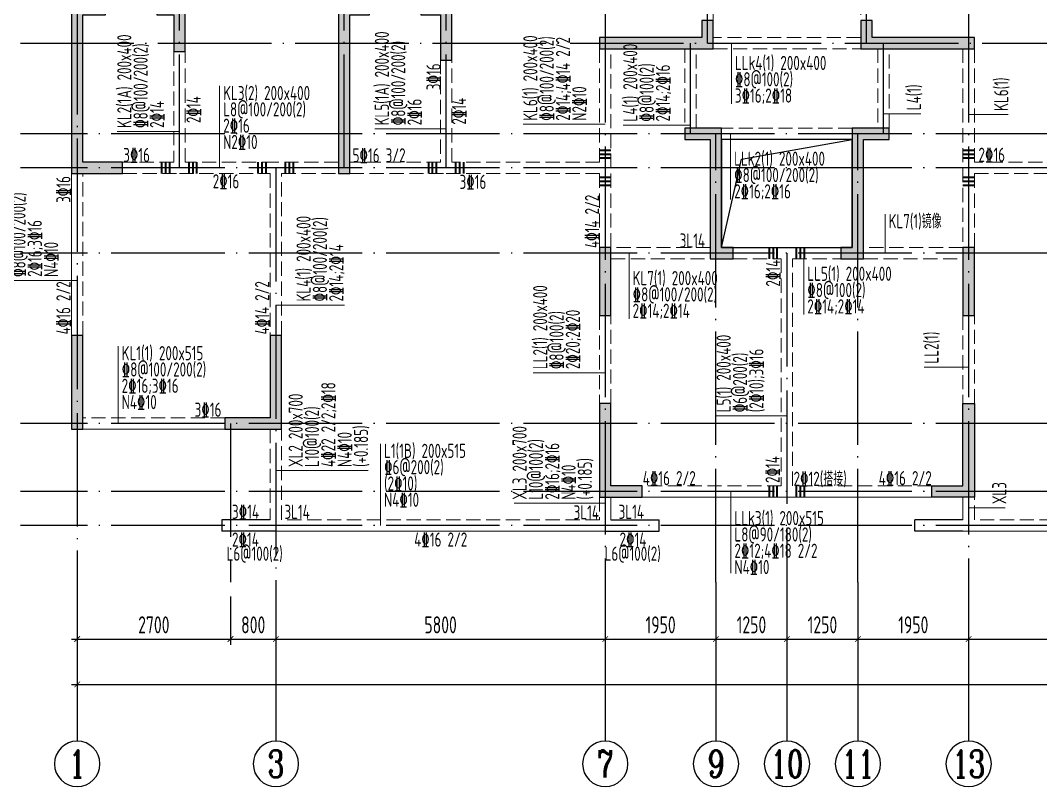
# Model space of a CAD drawing. Extents: x -461650 to 361314, y 245336 to 769729.
# Drawn here: x 103474 to 121440, y 632421 to 645921 of the extents above; entities that cross this region are included whole.
import ezdxf
from ezdxf.enums import TextEntityAlignment as Align

# ---------------------------------------------------------------- set-up
doc = ezdxf.new("R2010")
doc.units = 0
doc.header["$LTSCALE"] = 1000
doc.linetypes.add('DASH', pattern=[0.35, 0.25, -0.1])
doc.linetypes.add('DOTE', pattern=[2.4200000000000004, 2, -0.2, 0.02, -0.2])
doc.layers.get('0').update_dxf_attribs({"linetype": 'CONTINUOUS'})
doc.layers.get('DEFPOINTS').update_dxf_attribs({"linetype": 'CONTINUOUS'})
for name, color, linetype in [('A-AXIS', 1, 'CONTINUOUS'), ('A-DOTE', 10, 'DOTE'), ('AXIS_NUM', 7, 'CONTINUOUS'), ('BEAM_CON', 4, 'CONTINUOUS'), ('S-D洞口', 4, 'CONTINUOUS'), ('S-L主梁线', 4, 'DASH'), ('S-L梁编号', 6, 'CONTINUOUS'), ('S-L梁配筋', 7, 'CONTINUOUS'), ('S-Q墙填充', 252, 'CONTINUOUS'), ('S-Q墙实线', 6, 'CONTINUOUS'), ('S-Y一般标注', 3, 'CONTINUOUS')]:
    doc.layers.add(name, color=color, linetype=linetype)
doc.layers.add('梁附加箍筋', color=1, linetype='CONTINUOUS', lineweight=35)
doc.styles.add('TSSD_Axis', font='complex.shx', dxfattribs={"width": 0.7, "bigfont": 'hztxt.shx'})
doc.styles.add('TSSD_DIMENSION', font='Tssdeng.shx', dxfattribs={"width": 0.7, "bigfont": 'tssdchn.shx'})
doc.styles.add('TSSD_REIN', font='tssdeng.shx', dxfattribs={"width": 0.7, "height": 300, "bigfont": 'tssdchn.shx'})
doc.dimstyles.new('TSSD_100_100', dxfattribs={"dimtxt": 300, "dimasz": 100, "dimexe": 100, "dimexo": 250, "dimgap": 100, "dimtad": 1, "dimdec": 0, "dimzin": 0, "dimdsep": 46, "dimtxsty": 'TSSD_DIMENSION', "dimblk": 'ARCHTICK', "dimcen": 0, "dimdle": 100, "dimclrt": 7, "dimadec": 0, "dimazin": 0, "dimtfac": 1, "dimtdec": 0, "dimtix": 1, "dimtmove": 2, "dimatfit": 3, "dimldrblk": 'ARCHTICK', "dimfxl": 0, "dimtolj": 1, "dimtzin": 0, "dimarcsym": 0})

# ---------------------------------------------------------------- blocks, each defined once
blk = doc.blocks.new('ts_axno')
at = {"color": 0, "linetype": 'ByBlock', "lineweight": -2}
blk.add_circle((0, 0), 0.5, dxfattribs=at)
at = {"color": 0, "linetype": 'ByBlock', "lineweight": -2, "style": 'TSSD_Axis', "width": 0.7}
blk.add_attdef('A', text='', height=0.6, dxfattribs=at).set_placement((0, 0), align=Align.MIDDLE_CENTER)
blk = doc.blocks.new('_ArchTick')
at = {"color": 0, "linetype": 'ByBlock', "const_width": 0.15}
blk.add_lwpolyline([(-0.5, -0.5), (0.5, 0.5)], dxfattribs=at)
blk = doc.blocks.new('*D1660')
at = {"layer": 'DEFPOINTS', "color": 0}
for p in [(7300.000007828232, 3600.047255706624), (8100.000007828232, 3600.047255706624), (8100.000007828232, 2600.047255706624)]:
    blk.add_point(p, dxfattribs=at)
at = {"layer": 'S-Y一般标注', "color": 0, "lineweight": -2}
for p, q in [((7300.000007828232, 3350.047255706624), (7300.000007828232, 2500.047255706624)), ((8100.000007828232, 3350.047255706624), (8100.000007828232, 2500.047255706624)), ((7200.000007828232, 2600.047255706624), (8200.000007828232, 2600.047255706624))]:
    blk.add_line(p, q, dxfattribs=at)
at = {"layer": 'S-Y一般标注', "color": 0, "lineweight": -2, "xscale": 100, "yscale": 100, "zscale": 100, "rotation": 180}
blk.add_blockref('_ArchTick', (7300.000007828232, 2600.047255706624), dxfattribs=at)
at = {"layer": 'S-Y一般标注', "color": 0, "lineweight": -2, "xscale": 100, "yscale": 100, "zscale": 100}
blk.add_blockref('_ArchTick', (8100.000007828232, 2600.047255706624), dxfattribs=at)
at = {"layer": 'S-Y一般标注', "color": 7, "insert": (7700.000007828232, 2850.047255706624), "char_height": 300, "attachment_point": 5, "style": 'TSSD_DIMENSION'}
blk.add_mtext('\\A1;800', dxfattribs=at)
blk = doc.blocks.new('*D1661')
at = {"layer": 'DEFPOINTS', "color": 0}
for p in [(8100.000007828232, 3600.047255706624), (13900.00000730483, 3600.047255706624), (13900.00000730483, 2600.047255706624)]:
    blk.add_point(p, dxfattribs=at)
at = {"layer": 'S-Y一般标注', "color": 0, "lineweight": -2}
for p, q in [((8100.000007828232, 3350.047255706624), (8100.000007828232, 2500.047255706624)), ((13900.00000730483, 3350.047255706624), (13900.00000730483, 2500.047255706624)), ((8000.000007828232, 2600.047255706624), (14000.00000730483, 2600.047255706624))]:
    blk.add_line(p, q, dxfattribs=at)
at = {"layer": 'S-Y一般标注', "color": 0, "lineweight": -2, "xscale": 100, "yscale": 100, "zscale": 100, "rotation": 180}
blk.add_blockref('_ArchTick', (8100.000007828232, 2600.047255706624), dxfattribs=at)
at = {"layer": 'S-Y一般标注', "color": 0, "lineweight": -2, "xscale": 100, "yscale": 100, "zscale": 100}
blk.add_blockref('_ArchTick', (13900.00000730483, 2600.047255706624), dxfattribs=at)
at = {"layer": 'S-Y一般标注', "color": 7, "insert": (11000.00000756653, 2850.047255706624), "char_height": 300, "attachment_point": 5, "style": 'TSSD_DIMENSION'}
blk.add_mtext('\\A1;5800', dxfattribs=at)
blk = doc.blocks.new('*D1662')
at = {"layer": 'DEFPOINTS', "color": 0}
for p in [(18350.00000321825, 3600.023631853284), (20300.00000831822, 3600.023631853284), (20300.00000831822, 2600.023631853284)]:
    blk.add_point(p, dxfattribs=at)
at = {"layer": 'S-Y一般标注', "color": 0, "lineweight": -2}
for p, q in [((18350.00000321825, 3350.023631853284), (18350.00000321825, 2500.023631853284)), ((20300.00000831822, 3350.023631853284), (20300.00000831822, 2500.023631853284)), ((18250.00000321825, 2600.023631853284), (20400.00000831822, 2600.023631853284))]:
    blk.add_line(p, q, dxfattribs=at)
at = {"layer": 'S-Y一般标注', "color": 0, "lineweight": -2, "xscale": 100, "yscale": 100, "zscale": 100, "rotation": 180}
blk.add_blockref('_ArchTick', (18350.00000321825, 2600.023631853284), dxfattribs=at)
at = {"layer": 'S-Y一般标注', "color": 0, "lineweight": -2, "xscale": 100, "yscale": 100, "zscale": 100}
blk.add_blockref('_ArchTick', (20300.00000831822, 2600.023631853284), dxfattribs=at)
at = {"layer": 'S-Y一般标注', "color": 7, "insert": (19325.00000576823, 2850.023631853284), "char_height": 300, "attachment_point": 5, "style": 'TSSD_DIMENSION'}
blk.add_mtext('\\A1;1950', dxfattribs=at)
blk = doc.blocks.new('*D1663')
at = {"layer": 'DEFPOINTS', "color": 0}
for p in [(20300.00000831811, 3600.023631853284), (26100.00001717388, 3600.023631853284), (26100.00001717388, 2600.023631853284)]:
    blk.add_point(p, dxfattribs=at)
at = {"layer": 'S-Y一般标注', "color": 0, "lineweight": -2}
for p, q in [((20300.00000831811, 3350.023631853284), (20300.00000831811, 2500.023631853284)), ((26100.00001717388, 3350.023631853284), (26100.00001717388, 2500.023631853284)), ((20200.00000831811, 2600.023631853284), (26200.00001717388, 2600.023631853284))]:
    blk.add_line(p, q, dxfattribs=at)
at = {"layer": 'S-Y一般标注', "color": 0, "lineweight": -2, "xscale": 100, "yscale": 100, "zscale": 100, "rotation": 180}
blk.add_blockref('_ArchTick', (20300.00000831811, 2600.023631853284), dxfattribs=at)
at = {"layer": 'S-Y一般标注', "color": 0, "lineweight": -2, "xscale": 100, "yscale": 100, "zscale": 100}
blk.add_blockref('_ArchTick', (26100.00001717388, 2600.023631853284), dxfattribs=at)
at = {"layer": 'S-Y一般标注', "color": 7, "insert": (23200.00001274599, 2850.023631853284), "char_height": 300, "attachment_point": 5, "style": 'TSSD_DIMENSION'}
blk.add_mtext('\\A1;5800', dxfattribs=at)
blk = doc.blocks.new('*D1672')
at = {"layer": 'DEFPOINTS', "color": 0}
for p in [(4600.000008000119, 3600.047255706624), (54600.00000724586, 3600.047255706624), (54600.00000724586, 1800.047255706624)]:
    blk.add_point(p, dxfattribs=at)
at = {"layer": 'S-Y一般标注', "color": 0, "lineweight": -2}
for p, q in [((4600.000008000119, 3350.047255706624), (4600.000008000119, 1700.047255706624)), ((54600.00000724586, 3350.047255706624), (54600.00000724586, 1700.047255706624)), ((4500.000008000119, 1800.047255706624), (54700.00000724586, 1800.047255706624))]:
    blk.add_line(p, q, dxfattribs=at)
at = {"layer": 'S-Y一般标注', "color": 0, "lineweight": -2, "xscale": 100, "yscale": 100, "zscale": 100, "rotation": 180}
blk.add_blockref('_ArchTick', (4600.000008000119, 1800.047255706624), dxfattribs=at)
at = {"layer": 'S-Y一般标注', "color": 0, "lineweight": -2, "xscale": 100, "yscale": 100, "zscale": 100}
blk.add_blockref('_ArchTick', (54600.00000724586, 1800.047255706624), dxfattribs=at)
at = {"layer": 'S-Y一般标注', "color": 7, "insert": (29600.00000762299, 2050.047255706624), "char_height": 300, "attachment_point": 5, "style": 'TSSD_DIMENSION'}
blk.add_mtext('\\A1;50000', dxfattribs=at)
blk = doc.blocks.new('*D1673')
at = {"layer": 'DEFPOINTS', "color": 0}
for p in [(15850.00001240512, 3600.023631853284), (17100.00001477753, 3600.023631853284), (17100.00001477753, 2600.023631853284)]:
    blk.add_point(p, dxfattribs=at)
at = {"layer": 'S-Y一般标注', "color": 0, "lineweight": -2}
for p, q in [((15850.00001240512, 3350.023631853284), (15850.00001240512, 2500.023631853284)), ((17100.00001477753, 3350.023631853284), (17100.00001477753, 2500.023631853284)), ((15750.00001240512, 2600.023631853284), (17200.00001477753, 2600.023631853284))]:
    blk.add_line(p, q, dxfattribs=at)
at = {"layer": 'S-Y一般标注', "color": 0, "lineweight": -2, "xscale": 100, "yscale": 100, "zscale": 100, "rotation": 180}
blk.add_blockref('_ArchTick', (15850.00001240512, 2600.023631853284), dxfattribs=at)
at = {"layer": 'S-Y一般标注', "color": 0, "lineweight": -2, "xscale": 100, "yscale": 100, "zscale": 100}
blk.add_blockref('_ArchTick', (17100.00001477753, 2600.023631853284), dxfattribs=at)
at = {"layer": 'S-Y一般标注', "color": 7, "insert": (16475.00001359133, 2850.023631853284), "char_height": 300, "attachment_point": 5, "style": 'TSSD_DIMENSION'}
blk.add_mtext('\\A1;1250', dxfattribs=at)
blk = doc.blocks.new('*D1674')
at = {"layer": 'DEFPOINTS', "color": 0}
for p in [(4600.000008000119, 3600.047255706624), (7300.000007828232, 3600.047255706624), (7300.000007828232, 2600.047255706624)]:
    blk.add_point(p, dxfattribs=at)
at = {"layer": 'S-Y一般标注', "color": 0, "lineweight": -2}
for p, q in [((4600.000008000119, 3350.047255706624), (4600.000008000119, 2500.047255706624)), ((7300.000007828232, 3350.047255706624), (7300.000007828232, 2500.047255706624)), ((4500.000008000119, 2600.047255706624), (7400.000007828232, 2600.047255706624))]:
    blk.add_line(p, q, dxfattribs=at)
at = {"layer": 'S-Y一般标注', "color": 0, "lineweight": -2, "xscale": 100, "yscale": 100, "zscale": 100, "rotation": 180}
blk.add_blockref('_ArchTick', (4600.000008000119, 2600.047255706624), dxfattribs=at)
at = {"layer": 'S-Y一般标注', "color": 0, "lineweight": -2, "xscale": 100, "yscale": 100, "zscale": 100}
blk.add_blockref('_ArchTick', (7300.000007828232, 2600.047255706624), dxfattribs=at)
at = {"layer": 'S-Y一般标注', "color": 7, "insert": (5950.000007914176, 2850.047255706624), "char_height": 300, "attachment_point": 5, "style": 'TSSD_DIMENSION'}
blk.add_mtext('\\A1;2700', dxfattribs=at)
blk = doc.blocks.new('*D1693')
at = {"layer": 'DEFPOINTS', "color": 0}
for p in [(13900.00000730489, 3600.023631853284), (15850.00001240512, 3600.023631853284), (15850.00001240512, 2600.023631853284)]:
    blk.add_point(p, dxfattribs=at)
at = {"layer": 'S-Y一般标注', "color": 0, "lineweight": -2}
for p, q in [((13900.00000730489, 3350.023631853284), (13900.00000730489, 2500.023631853284)), ((15850.00001240512, 3350.023631853284), (15850.00001240512, 2500.023631853284)), ((13800.00000730489, 2600.023631853284), (15950.00001240512, 2600.023631853284))]:
    blk.add_line(p, q, dxfattribs=at)
at = {"layer": 'S-Y一般标注', "color": 0, "lineweight": -2, "xscale": 100, "yscale": 100, "zscale": 100, "rotation": 180}
blk.add_blockref('_ArchTick', (13900.00000730489, 2600.023631853284), dxfattribs=at)
at = {"layer": 'S-Y一般标注', "color": 0, "lineweight": -2, "xscale": 100, "yscale": 100, "zscale": 100}
blk.add_blockref('_ArchTick', (15850.00001240512, 2600.023631853284), dxfattribs=at)
at = {"layer": 'S-Y一般标注', "color": 7, "insert": (14875.000009855, 2850.023631853284), "char_height": 300, "attachment_point": 5, "style": 'TSSD_DIMENSION'}
blk.add_mtext('\\A1;1950', dxfattribs=at)
blk = doc.blocks.new('*D1694')
at = {"layer": 'DEFPOINTS', "color": 0}
for p in [(17100.00001477753, 3600.023631853284), (18350.00000321825, 3600.023631853284), (18350.00000321825, 2600.023631853284)]:
    blk.add_point(p, dxfattribs=at)
at = {"layer": 'S-Y一般标注', "color": 0, "lineweight": -2}
for p, q in [((17100.00001477753, 3350.023631853284), (17100.00001477753, 2500.023631853284)), ((18350.00000321825, 3350.023631853284), (18350.00000321825, 2500.023631853284)), ((17000.00001477753, 2600.023631853284), (18450.00000321825, 2600.023631853284))]:
    blk.add_line(p, q, dxfattribs=at)
at = {"layer": 'S-Y一般标注', "color": 0, "lineweight": -2, "xscale": 100, "yscale": 100, "zscale": 100, "rotation": 180}
blk.add_blockref('_ArchTick', (17100.00001477753, 2600.023631853284), dxfattribs=at)
at = {"layer": 'S-Y一般标注', "color": 0, "lineweight": -2, "xscale": 100, "yscale": 100, "zscale": 100}
blk.add_blockref('_ArchTick', (18350.00000321825, 2600.023631853284), dxfattribs=at)
at = {"layer": 'S-Y一般标注', "color": 7, "insert": (17725.00000899789, 2850.023631853284), "char_height": 300, "attachment_point": 5, "style": 'TSSD_DIMENSION'}
blk.add_mtext('\\A1;1250', dxfattribs=at)
blk = doc.blocks.new('20210807.15313138')
at = {"layer": 'S-Q墙填充'}
h = blk.add_hatch(color=252, dxfattribs=at)
h.dxf.hatch_style = 1
h.paths.add_polyline_path([(61115.64062360502, 65939.54308469963), (61515.63957048234, 65939.54308469963), (61515.63957048234, 66139.54308469963), (60915.64062360502, 66139.54308469963), (60915.64062360502, 63139.54490469102), (61815.64450972274, 63139.54490469102), (61815.64450972274, 63339.54490469102), (61115.64062360502, 63339.54490469102)])
h = blk.add_hatch(color=252, dxfattribs=at)
h.dxf.hatch_style = 1
h.paths.add_polyline_path([(62415.73744993864, 65939.54247548486), (62715.65224506988, 65939.54293236337), (62715.65224506988, 65289.56790912614), (62915.65224506988, 65289.56790912614), (62915.65224506988, 66139.54323703589), (62415.73714526641, 66139.54247548463)])
h = blk.add_hatch(color=252, dxfattribs=at)
h.dxf.hatch_style = 1
h.paths.add_polyline_path([(65815.65213342456, 65939.54308469963), (66165.65213282502, 65939.54308469963), (66165.65213282502, 66139.54308469963), (65615.65213342456, 66139.54308469963), (65615.65213342456, 63139.54490469102), (65815.65213342456, 63139.54490469102)])
h = blk.add_hatch(color=252, dxfattribs=at)
h.dxf.hatch_style = 1
h.paths.add_polyline_path([(67615.6518829882, 66139.54309161569), (67065.73282889157, 66139.54309274987), (67065.73282847911, 65939.5430929561), (67415.6518829882, 65939.54309223444), (67415.6518829882, 65139.54309192506), (67615.6518829882, 65139.54309192506)])
h = blk.add_hatch(color=252, dxfattribs=at)
h.dxf.hatch_style = 1
h.paths.add_polyline_path([(72215.6401614738, 65339.81283329075), (72215.6401614738, 65839.81283329075), (72015.6401614738, 65839.81283329075), (72015.6401614738, 65539.81283329075), (71815.5751470635, 65539.81283329075), (70215.6431701828, 65539.81283329075), (70215.6431701828, 65339.81283329075), (71815.5751470635, 65339.81283329075)])
h = blk.add_hatch(color=252, dxfattribs=at)
h.dxf.hatch_style = 1
h.paths.add_polyline_path([(75015.64304186593, 65539.81283329075), (75015.64304186593, 65839.81283329075), (74815.64304186593, 65839.81283329075), (74815.64304186593, 65339.81283329075), (75215.51727552185, 65339.81283329075), (76815.63994748812, 65339.81283329075), (76815.63994748812, 65539.81283329075), (75215.51727552185, 65539.81283329075)])
h = blk.add_hatch(color=252, dxfattribs=at)
h.dxf.hatch_style = 1
h.paths.add_polyline_path([(72365.6416016701, 63939.54301609352), (71715.5751470635, 63939.54301609352), (71715.5751470635, 63739.54301609352), (72165.6416016701, 63739.54301609352), (72165.6416016701, 63239.54490469102), (72165.6416016701, 61639.54309907157), (72565.6416016701, 61639.54309907157), (72565.6416016701, 61839.54309907157), (72365.6416016701, 61839.54309907157), (72365.6416016701, 63239.54490469102)])
h = blk.add_hatch(color=252, dxfattribs=at)
h.dxf.hatch_style = 1
h.paths.add_polyline_path([(74865.64160166963, 61639.54309907157), (74865.64160166963, 63239.54490469102), (74865.64160166963, 63739.54301609352), (75315.51727552185, 63739.54301609352), (75315.51727552185, 63939.54301609352), (74665.64160166963, 63939.54301609352), (74665.64160166963, 63239.54490469102), (74665.64160166963, 61839.54309907157), (74465.64160166963, 61839.54309907157), (74465.64160166963, 61639.54309907157)])
h = blk.add_hatch(color=252, dxfattribs=at)
h.dxf.hatch_style = 1
h.paths.add_polyline_path([(70415.65280410487, 60639.54309907157), (70415.65280410487, 61839.54309907157), (70215.65280410487, 61839.54309907157), (70215.65280410487, 60639.54309907157)])
h = blk.add_hatch(color=252, dxfattribs=at)
h.dxf.hatch_style = 1
h.paths.add_polyline_path([(76815.63039880645, 60639.54309907157), (76815.63039880645, 61839.54309907157), (76615.63039880645, 61839.54309907157), (76615.63039880645, 60639.54309907157)])
h = blk.add_hatch(color=252, dxfattribs=at)
h.dxf.hatch_style = 1
h.paths.add_polyline_path([(61115.65264086801, 58639.5430777217), (61115.65264086801, 60289.54302019018), (60915.65264086801, 60289.54302019018), (60915.65264086801, 58639.5430777217)])
h = blk.add_hatch(color=252, dxfattribs=at)
h.dxf.hatch_style = 1
h.paths.add_polyline_path([(64615.65264037022, 60289.54302019018), (64415.65264037022, 60289.54302019018), (64415.65264037022, 58839.54307816006), (63715.64062451522, 58839.54308429736), (63615.6537602547, 58839.5430777217), (63615.65377428455, 58639.5430777217), (63715.64062276177, 58639.54308517408), (64615.65264037022, 58639.54307728334)])
h = blk.add_hatch(color=252, dxfattribs=at)
h.dxf.hatch_style = 1
h.paths.add_polyline_path([(70215.65357483321, 57439.53563193619), (70965.64160114274, 57439.53563193619), (70965.64160114274, 57639.53563193619), (70415.65357483321, 57639.53563193619), (70415.65357483321, 59089.53557440542), (70215.65357483321, 59089.53557440542)])
h = blk.add_hatch(color=252, dxfattribs=at)
h.dxf.hatch_style = 1
h.paths.add_polyline_path([(76815.60602115505, 57439.53563193613), (76065.61799484552, 57439.53563193613), (76065.61799484552, 57639.53563193613), (76615.60602115505, 57639.53563193613), (76615.60602115505, 58739.5430777217), (76615.60602115505, 59089.53557440542), (76815.60602115505, 59089.53557440542), (76815.60602115505, 58739.5430777217)])
at = {"layer": 'BEAM_CON'}
for p, q in [((63565.64189709249, 57039.54301726448), (63565.64189709249, 56839.70720865179)), ((64415.65370581936, 57039.54301726448), (63565.64189709249, 57039.54301726448)), ((70415.65373558503, 57039.54301726446), (71265.6241676535, 57039.54301726446)), ((71265.6241676007, 56839.70720865179), (71265.6241033518, 57039.54301726446)), ((76615.63007249842, 57039.54301726446), (75765.62481053575, 57039.54301726446)), ((75765.62481058855, 56839.70720865179), (75765.62487483745, 57039.54301726446)), ((64515.64189709249, 56839.54301726448), (63565.64189709249, 56839.54301726448)), ((70315.66337330673, 56839.54301726446), (71265.6241676535, 56839.54301726446)), ((76615.62940368861, 56839.54276535872), (75765.62481053575, 56839.54301726446))]:
    blk.add_line(p, q, dxfattribs=at)
at = {"layer": 'S-D洞口', "color": 5}
blk.add_lwpolyline([(72365.6416016701, 61839.54309907157), (74665.64160166963, 61839.54309907157), (74665.64160166963, 63739.54301609352), (72365.6416016701, 63739.54301609352), (72365.6416016701, 61839.54309907157), (72712.46699020077, 63392.71762756284), (74665.64160166963, 63739.54301609352)], dxfattribs=at)
at = {"layer": 'S-L主梁线', "linetype": 'DASH', "lineweight": 18}
for p, q in [((72215.6401614738, 65839.81273942345), (72215.64160695151, 66539.54282196108)), ((74815.64185556772, 66539.54301835565), (74815.64304186581, 65839.81283329075)), ((74815.64304186593, 65539.81283329075), (72215.6401614738, 65539.81283329075)), ((62715.65224506988, 65289.56794633562), (62715.65369325617, 63339.54490469102)), ((62915.65369325623, 63339.54490469102), (62915.65224506994, 65289.56790912614)), ((70215.6431701828, 65339.81283329075), (70215.65234540423, 63339.54490469102)), ((70415.65280410383, 63239.54536339061), (70415.64317018495, 65339.81283329075)), ((71715.5751470635, 65339.81283329075), (71715.5751470635, 63939.54301609352)), ((71915.5751470635, 63939.54301609352), (71915.5751470635, 65339.81283329075)), ((72215.6401614738, 65339.81283329075), (74815.64304186593, 65339.81283329075)), ((75115.51727552185, 65339.81283329075), (75115.51727552185, 63939.54301609352)), ((75315.51727552185, 63939.54301609352), (75315.51727552185, 65339.81283329075)), ((76615.63994748602, 65339.81283329075), (76615.6303988075, 63239.54535933209)), ((76815.63085344856, 63339.54490469102), (76815.63994748812, 65339.81283329075)), ((67415.6518829882, 65139.54309192506), (67415.6518829882, 63339.54490469102)), ((67615.6518829882, 63339.54490469102), (67615.6518829882, 65139.54309192506)), ((74665.64160166963, 63939.54301609352), (72365.6416016701, 63939.54301609352)), ((62715.65369325617, 63339.54490469102), (61815.64450972274, 63339.54490469102)), ((64515.65251328985, 63339.54490469102), (62915.65369325623, 63339.54490469102)), ((65615.65213342456, 63339.54490469102), (64515.65251328985, 63339.54490469102)), ((67415.6518829882, 63339.54490469102), (65815.65213342456, 63339.54490469102)), ((70215.65234540423, 63339.54490469102), (67615.6518829882, 63339.54490469102)), ((79415.64059584614, 63339.54490469102), (76815.63085344856, 63339.54490469102)), ((61115.65264086801, 60289.54324294909), (61115.64106868955, 63139.54490469102)), ((61815.64450972274, 63139.54490469102), (62815.65376752129, 63139.54490469102)), ((62815.65376752129, 63139.54490469102), (64415.65251759769, 63139.54490469102)), ((64415.65251759769, 63139.54490469102), (64415.65264037016, 60289.54427078375)), ((64615.65251759769, 63139.54490469102), (65615.65213342456, 63139.54490469102)), ((64615.65264037022, 60289.54357045933), (64615.65251759769, 63139.54490469102)), ((65815.65213342456, 63139.54490469102), (67515.6518829882, 63139.54490469102)), ((67515.6518829882, 63139.54490469102), (70215.65280410487, 63139.54490469102)), ((70215.65280410487, 63139.54490469102), (70215.65280410487, 61839.54309907157)), ((70415.65280410487, 61839.54309907157), (70415.65280410487, 63239.54490469102)), ((76615.63039880645, 63239.54490469102), (76615.63039880645, 61839.54309907157)), ((76815.63039880645, 63139.54490469102), (79515.64059584614, 63139.54490469102)), ((76815.63039880645, 61839.54309907157), (76815.63039880645, 63139.54490469102)), ((72165.6416016701, 61839.54309907157), (70415.65280410487, 61839.54309907157)), ((76615.63039880645, 61839.54309907157), (74865.64160166963, 61839.54309907157)), ((70415.65280410487, 61639.54309907157), (72165.6416016701, 61639.54309907157)), ((72565.6416016701, 61639.54309907157), (73415.653763901, 61639.54309907157)), ((73415.653763901, 61639.54309907157), (73415.653763901, 57639.53564199063)), ((73615.653763901, 57639.53564199063), (73615.653763901, 61639.54309907157)), ((73615.653763901, 61639.54309907157), (74465.64160166963, 61639.54309907157)), ((74865.64160166963, 61639.54309907157), (76615.63039880645, 61639.54309907157)), ((70215.65280410487, 60639.54310579636), (70215.65357483321, 59089.53557440542)), ((70415.65357483315, 59089.53576965709), (70415.65280410487, 60639.54309907157)), ((76615.63039880645, 60639.54316114614), (76615.62962410142, 59089.53570219633)), ((76815.62962410136, 59089.53551635946), (76815.63039880645, 60639.54309907157)), ((63615.65379219208, 58839.5430777217), (61115.65264086801, 58839.5430777217)), ((64415.65270304368, 58639.54307903678), (64415.65370581936, 57039.54301726448)), ((64615.65370571651, 57039.70720865179), (64615.65270304374, 58639.54307728334)), ((73415.653763901, 57639.53564199063), (70965.64160114274, 57639.53563147914)), ((76065.61799484552, 57639.53563170761), (73615.653763901, 57639.53564199063)), ((70215.65360698404, 57439.53563193613), (70215.65373553228, 57039.70720865179)), ((76815.62946671605, 57039.70720865179), (76815.62959261352, 57439.53563193613)), ((70215.65373553228, 57039.70720865179), (64615.65370571651, 57039.70720865179)), ((82415.62949719481, 57039.70720865179), (76815.62946671605, 57039.70720865179))]:
    blk.add_line(p, q, dxfattribs=at)
at = {"layer": 'S-L主梁线', "linetype": 'ByBlock', "lineweight": 18}
for p, q in [((72365.6416016701, 63739.54301609352), (74665.64160166963, 63739.54301609352)), ((60915.64106868758, 63139.54490469102), (60915.65264086702, 60289.54302019018)), ((73515.653763901, 61839.54309907157), (72565.6416016701, 61839.54309907157)), ((74465.64160166963, 61839.54309907157), (73515.653763901, 61839.54309907157)), ((61115.65264086801, 58639.5430777217), (63615.6537623092, 58639.5430777217)), ((70415.65373558503, 57039.54301726446), (70415.65360698404, 57439.53563193613)), ((70965.64160114274, 57439.53563193619), (73515.65376435805, 57439.53564290467)), ((73515.65376344402, 57439.53564290467), (76065.61799484552, 57439.53563216465)), ((76615.62959261352, 57439.53563193613), (76615.62940374037, 57039.54301726446)), ((64415.65383106342, 56839.70720865179), (70415.65379983393, 56839.70720865179)), ((76615.62940374037, 56839.70720865179), (82615.62937184787, 56839.70720865179))]:
    blk.add_line(p, q, dxfattribs=at)
at = {"layer": 'S-Q墙实线'}
for points in [[(61115.64062360502, 65939.54308469963), (61515.63957048234, 65939.54308469963), (61515.63957048234, 66139.54308469963), (60915.64062360502, 66139.54308469963), (60915.64062360502, 63139.54490469102), (61815.64450972274, 63139.54490469102), (61815.64450972274, 63339.54490469102), (61115.64062360502, 63339.54490469102)], [(62415.73744993864, 65939.54247548486), (62715.65224506988, 65939.54293236337), (62715.65224506988, 65289.56790912614), (62915.65224506988, 65289.56790912614), (62915.65224506988, 66139.54323703589), (62415.73714526641, 66139.54247548463)], [(65815.65213342456, 65939.54308469963), (66165.65213282502, 65939.54308469963), (66165.65213282502, 66139.54308469963), (65615.65213342456, 66139.54308469963), (65615.65213342456, 63139.54490469102), (65815.65213342456, 63139.54490469102)], [(67615.6518829882, 66139.54309161569), (67065.73282889157, 66139.54309274987), (67065.73282847911, 65939.5430929561), (67415.6518829882, 65939.54309223444), (67415.6518829882, 65139.54309192506), (67615.6518829882, 65139.54309192506)], [(72215.6401614738, 65339.81283329075), (72215.6401614738, 65839.81283329075), (72015.6401614738, 65839.81283329075), (72015.6401614738, 65539.81283329075), (71815.5751470635, 65539.81283329075), (70215.6431701828, 65539.81283329075), (70215.6431701828, 65339.81283329075), (71815.5751470635, 65339.81283329075)], [(75015.64304186593, 65539.81283329075), (75015.64304186593, 65839.81283329075), (74815.64304186593, 65839.81283329075), (74815.64304186593, 65339.81283329075), (75215.51727552185, 65339.81283329075), (76815.63994748812, 65339.81283329075), (76815.63994748812, 65539.81283329075), (75215.51727552185, 65539.81283329075)], [(72365.6416016701, 63939.54301609352), (71715.5751470635, 63939.54301609352), (71715.5751470635, 63739.54301609352), (72165.6416016701, 63739.54301609352), (72165.6416016701, 63239.54490469102), (72165.6416016701, 61639.54309907157), (72565.6416016701, 61639.54309907157), (72565.6416016701, 61839.54309907157), (72365.6416016701, 61839.54309907157), (72365.6416016701, 63239.54490469102)], [(74865.64160166963, 61639.54309907157), (74865.64160166963, 63239.54490469102), (74865.64160166963, 63739.54301609352), (75315.51727552185, 63739.54301609352), (75315.51727552185, 63939.54301609352), (74665.64160166963, 63939.54301609352), (74665.64160166963, 63239.54490469102), (74665.64160166963, 61839.54309907157), (74465.64160166963, 61839.54309907157), (74465.64160166963, 61639.54309907157)], [(70415.65280410487, 60639.54309907157), (70415.65280410487, 61839.54309907157), (70215.65280410487, 61839.54309907157), (70215.65280410487, 60639.54309907157)], [(76815.63039880645, 60639.54309907157), (76815.63039880645, 61839.54309907157), (76615.63039880645, 61839.54309907157), (76615.63039880645, 60639.54309907157)], [(61115.65264086801, 58639.5430777217), (61115.65264086801, 60289.54302019018), (60915.65264086801, 60289.54302019018), (60915.65264086801, 58639.5430777217)], [(70215.65357483321, 57439.53563193619), (70965.64160114274, 57439.53563193619), (70965.64160114274, 57639.53563193619), (70415.65357483321, 57639.53563193619), (70415.65357483321, 59089.53557440542), (70215.65357483321, 59089.53557440542)], [(76815.60602115505, 57439.53563193613), (76065.61799484552, 57439.53563193613), (76065.61799484552, 57639.53563193613), (76615.60602115505, 57639.53563193613), (76615.60602115505, 58739.5430777217), (76615.60602115505, 59089.53557440542), (76815.60602115505, 59089.53557440542), (76815.60602115505, 58739.5430777217)]]:
    blk.add_lwpolyline(points, close=True, dxfattribs=at)
blk.add_lwpolyline([(63715.64061662354, 58839.54308473572), (63615.6537602547, 58839.5430777217), (63615.65377428455, 58639.5430777217), (63715.64062276177, 58639.54308517408), (64615.65264037022, 58639.54307728334), (64615.65264037022, 60289.54302019018), (64415.65264037022, 60289.54302019018), (64415.65264037022, 58839.54307816006), (63715.64062451522, 58839.54308429736)], dxfattribs=at)
blk = doc.blocks.new('20210726.16350016')
at = {"layer": 'A-AXIS'}
for p, q in [((4600.000008000119, 3600.047255706624), (4600.000008000119, 800.0472557066241)), ((8100.000007828232, 3600.047255706624), (8100.000007828232, 800.0472557066241)), ((13900.00000730489, 3600.023631853284), (13900.00000730489, 800.0236318532843)), ((15850.00001240512, 3600.000008050415), (15850.00001240512, 800.0000080504146)), ((17100.00001528487, 3600.000008000003), (17100.00001528487, 800.0000080000027)), ((18350.00000321825, 3600.023631853284), (18350.00000321825, 800.0236318532843)), ((20300.00000831811, 3600.023631853284), (20300.00000831811, 800.0236318532843))]:
    blk.add_line(p, q, dxfattribs=at)
at = {"layer": 'A-DOTE'}
for p, q in [((4600.000008000003, 21100.04725452978), (4600.000008000119, 3600.047255706624)), ((6400.000007115304, 10900.04724730598), (6400.000007115363, 21100.04725452978)), ((9300.000007224735, 10900.04725549766), (9300.000007224677, 21100.04725452978)), ((11100.00000731519, 10900.04725549766), (11100.00000784837, 21100.04725452978)), ((15700.00000734301, 13100.31751472806), (15700.0000073429, 21100.04725452978)), ((18500.00000827992, 13100.31751472806), (18500.00000827998, 21100.04725452978)), ((13900.21691773832, 13700.04725528695), (13900.00000781217, 3600.047255706566)), ((20299.78309788462, 13700.04725528695), (20300.00000781077, 3600.047255706566)), ((3600.000008000061, 13100.31752494338), (55600.00000724575, 13100.31748104317)), ((15399.99926464143, 11500.04725454794), (15399.99926437694, 13100.04725454887)), ((18800.00076973974, 11500.04725454794), (18800.00077000423, 13100.04725454887)), ((55600.00000724575, 11500.04725454783), (3600.000008000061, 11500.04725454806)), ((15850.00001240512, 3600.023631853284), (15850.00001272373, 11500.04725452978)), ((18350.00000321825, 3600.023631853284), (18350.00000289921, 11500.04725452978)), ((55600.00000724575, 10900.04725549754), (3600.000008000061, 10900.04725549766)), ((8100.000007828232, 10900.04724739329), (8100.000007828232, 3600.047255706624)), ((55600.00000724575, 9400.04725379066), (3600.000008000061, 9400.047254788922)), ((17100.00001477753, 9400.047254529782), (17100.00001477747, 3600.047255706566)), ((55600.00000724575, 6400.047247147886), (3600.000008000119, 6400.047247147886)), ((7300.000007828232, 6400.047247148002), (7300.000007828232, 3600.047255706624)), ((55600.00000724569, 5200.047255706508), (3600.000008000119, 5200.047255706508)), ((55600.00000724569, 4600.047255706508), (3600.000008000119, 4600.047255706624))]:
    blk.add_line(p, q, dxfattribs=at)
at = {"layer": 'A-AXIS'}
ref = blk.add_blockref('ts_axno', (4600.000008000119, 400.0472557066241), dxfattribs=dict(at, xscale=-800, yscale=800, zscale=800, rotation=180))
ref.add_attrib('1', '1', dxfattribs={"layer": 'AXIS_NUM', "height": 480, "style": 'TSSD_Axis', "width": 0.7}).set_placement((4600.000008000119, 400.0472557066241), align=Align.MIDDLE_CENTER)
ref = blk.add_blockref('ts_axno', (8100.000007828232, 400.0472557066241), dxfattribs=dict(at, xscale=-800, yscale=800, zscale=800, rotation=180))
ref.add_attrib('2', '3', dxfattribs={"layer": 'AXIS_NUM', "height": 480, "style": 'TSSD_Axis', "width": 0.7}).set_placement((8100.000007828232, 400.0472557066241), align=Align.MIDDLE_CENTER)
ref = blk.add_blockref('ts_axno', (13900.00000730489, 400.0236318532843), dxfattribs=dict(at, xscale=-800, yscale=800, zscale=800, rotation=180))
ref.add_attrib('5', '7', dxfattribs={"layer": 'AXIS_NUM', "height": 480, "style": 'TSSD_Axis', "width": 0.7}).set_placement((13900.00000730489, 400.0236318532843), align=Align.MIDDLE_CENTER)
ref = blk.add_blockref('ts_axno', (15850.00001240512, 400.0000080504146), dxfattribs=dict(at, xscale=-800, yscale=800, zscale=800, rotation=180))
ref.add_attrib('8', '9', dxfattribs={"layer": 'AXIS_NUM', "height": 480, "style": 'TSSD_Axis', "width": 0.7}).set_placement((15850.00001240512, 400.0000080504146), align=Align.MIDDLE_CENTER)
ref = blk.add_blockref('ts_axno', (17100.00001528487, 400.0000080000027), dxfattribs=dict(at, xscale=-800, yscale=800, zscale=800, rotation=180))
ref.add_attrib('8', '10', dxfattribs={"layer": 'AXIS_NUM', "height": 480, "style": 'TSSD_Axis', "width": 0.7}).set_placement((17100.00001528487, 400.0000080000027), align=Align.MIDDLE_CENTER)
ref = blk.add_blockref('ts_axno', (18350.00000321825, 400.0236318532843), dxfattribs=dict(at, xscale=-800, yscale=800, zscale=800, rotation=180))
ref.add_attrib('8', '11', dxfattribs={"layer": 'AXIS_NUM', "height": 480, "style": 'TSSD_Axis', "width": 0.7}).set_placement((18350.00000321825, 400.0236318532843), align=Align.MIDDLE_CENTER)
ref = blk.add_blockref('ts_axno', (20300.00000831811, 400.0236318532843), dxfattribs=dict(at, xscale=-800, yscale=800, zscale=800, rotation=180))
ref.add_attrib('8', '13', dxfattribs={"layer": 'AXIS_NUM', "height": 480, "style": 'TSSD_Axis', "width": 0.7}).set_placement((20300.00000831811, 400.0236318532843), align=Align.MIDDLE_CENTER)
at = {"layer": 'S-Y一般标注'}
for base, p1, p2, picture, middle in [((54600.00000724586, 1800.047255706624), (4600.000008000119, 3600.047255706624), (54600.00000724586, 3600.047255706624), '*D1672', (29600.00000762299, 2050.047255706624)), ((7300.000007828232, 2600.047255706624), (4600.000008000119, 3600.047255706624), (7300.000007828232, 3600.047255706624), '*D1674', (5950.000007914176, 2850.047255706624)), ((8100.000007828232, 2600.047255706624), (7300.000007828232, 3600.047255706624), (8100.000007828232, 3600.047255706624), '*D1660', (7700.000007828232, 2850.047255706624)), ((13900.00000730483, 2600.047255706624), (8100.000007828232, 3600.047255706624), (13900.00000730483, 3600.047255706624), '*D1661', (11000.00000756653, 2850.047255706624)), ((15850.00001240512, 2600.023631853284), (13900.00000730489, 3600.023631853284), (15850.00001240512, 3600.023631853284), '*D1693', (14875.000009855, 2850.023631853284)), ((17100.00001477753, 2600.023631853284), (15850.00001240512, 3600.023631853284), (17100.00001477753, 3600.023631853284), '*D1673', (16475.00001359133, 2850.023631853284)), ((18350.00000321825, 2600.023631853284), (17100.00001477753, 3600.023631853284), (18350.00000321825, 3600.023631853284), '*D1694', (17725.00000899789, 2850.023631853284)), ((20300.00000831822, 2600.023631853284), (18350.00000321825, 3600.023631853284), (20300.00000831822, 3600.023631853284), '*D1662', (19325.00000576823, 2850.023631853284)), ((26100.00001717388, 2600.023631853284), (20300.00000831811, 3600.023631853284), (26100.00001717388, 3600.023631853284), '*D1663', (23200.00001274599, 2850.023631853284))]:
    dim = blk.add_linear_dim(base=base, p1=p1, p2=p2, dimstyle='TSSD_100_100', dxfattribs=at)
    dim.commit()
    dim.dimension.update_dxf_attribs({"geometry": picture, "text_midpoint": middle})

msp = doc.modelspace()

# ---------------------------------------------------------------- linework, layer by layer
at = {"layer": 'S-L梁编号', "lineweight": 18}
for p, q in [((115993.8819371913, 645521.1601587761), (115993.8819371913, 644452.0940430445)), ((106982.2050230381, 643320.8922301764), (106982.2050230381, 644766.1813040723)), ((118673.420690288, 644276.4653684224), (119332.7837273219, 644276.4653684224)), ((120173.5379925848, 644264.6479105874), (120871.3282094846, 644264.6479105874)), ((106273.5565310981, 643964.2845165527), (105178.2830201529, 643964.2845165527)), ((110973.5552977543, 644009.767909924), (109714.8818108836, 644009.767909924)), ((113773.5554597184, 644090.7416198548), (112329.2814124105, 644090.7416198548)), ((115273.4785618296, 644076.6631298728), (114089.0523014728, 644076.6631298728)), ((115981.0649184323, 643920.8903415789), (115981.0649184323, 642764.9220740754)), ((118700.8644075305, 641820.8904245569), (118700.8644075305, 642508.6994036621)), ((114192.5861115467, 641820.8904245569), (114192.5861115467, 640660.9183091678)), ((117269.1524048015, 641820.8904245569), (117269.1524048015, 640737.838927912)), ((104473.5540708137, 641339.1942718043), (103026.9018925197, 641339.1942718043)), ((107973.5559980579, 640905.6338485766), (109179.6391592697, 640905.6338485766)), ((105194.6720567249, 638820.890403207), (105194.6720567249, 640183.2167485236)), ((120173.5332383056, 639812.2354106553), (119392.6836835085, 639812.2354106553)), ((113773.5569264239, 639713.4028940005), (112502.326878079, 639713.4028940005)), ((116973.5571786671, 638954.121341048), (115733.9734235865, 638954.121341048)), ((109815.3993902273, 637021.0545341371), (109815.3993902273, 638462.0075171328)), ((107973.5567899124, 637990.1544435914), (109596.4451555552, 637990.1544435914)), ((115985.954972566, 637620.8829574215), (115985.954972566, 636183.2546701306)), ((113773.5570577291, 637414.7218098813), (112168.3081461687, 637414.7218098813)), ((120173.5329187045, 637334.938134606), (120818.5922963373, 637334.938134606))]:
    msp.add_line(p, q, dxfattribs=at)
at = {"layer": '梁附加箍筋', "lineweight": 35}
for p, q in [((113873.5512798392, 643630.8924862389), (113673.5512798399, 643630.8919407317)), ((120273.5387045516, 643630.891943145), (120073.5387045523, 643630.8924838257)), ((105963.5571942923, 643220.8922301764), (105963.5571942923, 643420.8922301764)), ((106033.5571942923, 643220.8922301764), (106033.5571942923, 643420.8922301764)), ((106103.5571942923, 643220.8922301764), (106103.5571942923, 643420.8922301764)), ((106443.5571942923, 643220.8922301764), (106443.5571942923, 643420.8922301764)), ((106513.5571942923, 643220.8922301764), (106513.5571942923, 643420.8922301764)), ((106583.5571942923, 643220.8922301764), (106583.5571942923, 643420.8922301764)), ((107663.5559641844, 643220.8922301764), (107663.5559641844, 643420.8922301764)), ((107733.5559641844, 643220.8922301764), (107733.5559641844, 643420.8922301764)), ((107803.5559641844, 643220.8922301764), (107803.5559641844, 643420.8922301764)), ((108143.5559641844, 643220.8922301764), (108143.5559641844, 643420.8922301764)), ((108213.5559641844, 643220.8922301764), (108213.5559641844, 643420.8922301764)), ((108283.5559641844, 643220.8922301764), (108283.5559641844, 643420.8922301764)), ((110663.5553669423, 643220.8922301764), (110663.5553669423, 643420.8922301764)), ((110733.5553669423, 643220.8922301764), (110733.5553669423, 643420.8922301764)), ((110803.5553669423, 643220.8922301764), (110803.5553669423, 643420.8922301764)), ((111143.5553669423, 643220.8922301764), (111143.5553669423, 643420.8922301764)), ((111213.5553669423, 643220.8922301764), (111213.5553669423, 643420.8922301764)), ((111283.5553669423, 643220.8922301764), (111283.5553669423, 643420.8922301764)), ((113873.5514707667, 643560.8924862392), (113673.5514707674, 643560.8919407319)), ((113873.5516616943, 643490.8924862394), (113673.551661695, 643490.8919407321)), ((120273.5383260751, 643490.8919431455), (120073.5383260758, 643490.8924838261)), ((120273.5385153133, 643560.8919431452), (120073.5385153141, 643560.8924838259)), ((113873.5525890567, 643150.8924862407), (113673.5525890574, 643150.8919407334)), ((113873.5527799842, 643080.892486241), (113673.552779985, 643080.8919407337)), ((120273.5372176797, 643080.8919431469), (120073.5372176804, 643080.8924838277)), ((120273.5374069179, 643150.8919431467), (120073.5374069187, 643150.8924838274)), ((113873.5529709118, 643010.8924862412), (113673.5529709125, 643010.8919407339)), ((120273.5370284415, 643010.8919431472), (120073.5370284422, 643010.8924838279)), ((116663.5571764813, 641720.8904245569), (116663.5571764813, 641920.8904245569)), ((116733.5571764813, 641720.8904245569), (116733.5571764813, 641920.8904245569)), ((116803.5571764813, 641720.8904245569), (116803.5571764813, 641920.8904245569)), ((117143.5571764813, 641720.8904245569), (117143.5571764813, 641920.8904245569)), ((117213.5571764813, 641720.8904245569), (117213.5571764813, 641920.8904245569)), ((117283.5571764813, 641720.8904245569), (117283.5571764813, 641920.8904245569)), ((116663.5571801761, 637520.8829574215), (116663.5571801761, 637720.8829574215)), ((116733.5571801761, 637520.8829574215), (116733.5571801761, 637720.8829574215)), ((116803.5571801761, 637520.8829574215), (116803.5571801761, 637720.8829574215)), ((117143.5571801761, 637520.8829574215), (117143.5571801761, 637720.8829574215)), ((117213.5571801761, 637520.8829574215), (117213.5571801761, 637720.8829574215)), ((117283.5571801761, 637520.8829574215), (117283.5571801761, 637720.8829574215))]:
    msp.add_line(p, q, dxfattribs=at)

# ---------------------------------------------------------------- block references
at = {"layer": 'A-DOTE'}
msp.add_blockref('20210726.16350016', (99873.54530184477, 632420.8430870431), dxfattribs=at)
at = {"layer": 'S-Q墙填充'}
msp.add_blockref('20210807.15313138', (43457.90341258052, 580081.3473254853), dxfattribs=at)

# ---------------------------------------------------------------- texts
at = {"layer": 'S-L梁编号', "color": 6, "style": 'TSSD_REIN', "width": 0.7}
for s, p in [('KL2(1A) 200x400', (105428.2830201529, 644026.7845165527)), ('KL5(1A) 200x400', (109964.8818108836, 644072.267909924)), ('KL6(1) 200x400', (112579.2814124105, 644153.2416198548)), ('L4(1) 200x400', (114339.0523014728, 644139.1631298728)), ('KL6(1)', (120871.3282094846, 644327.1479105874)), ('L4(1)', (119332.7837273219, 644338.9653684224)), ('KL4(1) 200x400', (108585.4083900389, 640968.1338485766)), ('LL2(1) 200x400', (112752.326878079, 639775.9028940005)), ('L5(1) 200x400', (115983.9734235865, 639016.621341048)), ('LL2(1)', (119642.6836835085, 639874.7354106553)), ('XL2 200x700', (108446.4451555552, 638052.6544435914)), ('XL3 200x700', (112389.4619923226, 637477.2218098813)), ('XL3', (120837.8230655681, 637397.438134606))]:
    msp.add_text(s, height=250, rotation=90, dxfattribs=at).set_placement(p)
for s, p in [('LLk4(1) 200x400', (116056.3819371913, 645046.3248122752)), ('KL3(2) 200x400', (107044.7050230381, 644516.1813040723)), ('LLk2(1) 200x400', (116043.5649184323, 643359.1528433062)), ('KL7(1)镜像', (118763.3644075305, 642258.6994036621)), ('LL5(1) 200x400', (117331.6524048015, 641332.0696971427)), ('KL7(1) 200x400', (114255.0861115467, 641255.1490783986)), ('KL1(1) 200x515', (105257.1720567249, 639933.2167485236)), ('L1(1B) 200x515', (109877.8993902272, 638212.0075171328)), ('LLk3(1) 200x515', (116048.454972566, 637026.5239008998))]:
    msp.add_text(s, height=250, dxfattribs=at).set_placement(p)
at = {"layer": 'S-L梁配筋', "color": 7, "style": 'TSSD_REIN', "width": 0.7}
for s, p in [('%%1328@100/200(2)', (112866.7814124105, 644153.2416198548)), ('%%1328@100/200(2)', (105715.7830201529, 644026.7845165527)), ('%%1328@100/200(2)', (110252.3818108836, 644072.267909924)), ('3%%13216', (110874.7473826997, 644690.4221339975)), ('%%1328@100(2)', (114626.5523014728, 644139.1631298728)), ('N2%%13210', (113441.7814124105, 644153.2416198548)), ('2%%13214', (106003.2830201529, 644026.7845165527)), ('2%%13216', (110539.8818108836, 644072.267909924)), ('3%%13216', (104356.0069415791, 642706.5323737635)), ('%%1328@100/200(2)', (103564.4018925197, 641401.6942718043)), ('4%%13214 2/2', (113665.2699018872, 641910.6333926129)), ('2%%13216;3%%13216', (103851.9018925197, 641401.6942718043)), ('%%1328@100/200(2)', (108872.9083900389, 640968.1338485766)), ('N4%%13210', (104139.4018925197, 641401.6942718043)), ('2%%13214;2%%13214', (109160.4083900389, 640968.1338485766)), ('4%%13214 2/2', (107856.0069414073, 640388.5409226877)), ('%%1328@100(2)', (113039.826878079, 639775.9028940005)), ('%%1326@200(2)', (116271.4734235865, 639016.621341048)), ('(2%%13210);3%%13216', (116558.9734235865, 639016.621341048)), ('4%%13222 2/2;2%%13218', (109021.4451555552, 638052.6544435914)), ('L10@100(2)', (108733.9451555552, 638052.6544435914)), ('(+0.185)', (109596.4451555552, 638052.6544435914)), ('N4%%13210', (109308.9451555552, 638052.6544435914)), ('L10@100(2)', (112676.9619923226, 637477.2218098813)), ('2%%13216;2%%13216', (112964.4619923226, 637477.2218098813)), ('(+0.185)', (113539.4619923226, 637477.2218098813)), ('2%%13214', (116844.6562938197, 637770.882972578)), ('N4%%13210', (113251.9619923226, 637477.2218098813))]:
    msp.add_text(s, height=250, rotation=90, dxfattribs=at).set_placement(p)
at = {"layer": 'S-L梁配筋', "color": 1, "style": 'TSSD_REIN', "width": 0.7}
for s, p in [('2%%13214;4%%13214 2/2', (113154.2814124105, 644153.2416198548)), ('2%%13214;2%%13216', (114914.0523014728, 644139.1631298728)), ('4%%13216 2/2', (104356.0069415791, 640388.5409226877)), ('2%%13220;2%%13220', (113327.326878079, 639775.9028940005))]:
    msp.add_text(s, height=250, rotation=90, dxfattribs=at).set_placement(p)
at = {"layer": 'S-L梁配筋', "color": 7, "style": 'TSSD_REIN', "width": 0.7}
for s, p in [('%%1328@100(2)', (116056.3819371913, 644758.8248122752)), ('3%%13216;2%%13218', (116056.3819371913, 644471.3248122752)), ('L8@100/200(2)', (107044.7050230381, 644228.6813040723)), ('2%%13216', (107044.7050230381, 643941.1813040723)), ('N2%%13210', (107044.7050230381, 643653.6813040723)), ('%%1328@100/200(2)', (116043.5649184323, 643071.6528433062)), ('3%%13216', (111207.6904967299, 642950.8381413873)), ('3L14', (115085.0256648357, 641917.0910453275)), ('%%1328@100/200(2)', (114255.0861115467, 640967.6490783986)), ('%%1328@100(2)', (117331.6524048015, 641044.5696971427)), ('2%%13214;2%%13214', (114255.0861115467, 640680.1490783986)), ('2%%13214;2%%13214', (117331.6524048015, 640757.0696971427)), ('%%1328@100/200(2)', (105257.1720567249, 639645.7167485236)), ('2%%13216;3%%13216', (105257.1720567249, 639358.2167485236)), ('N4%%13210', (105257.1720567249, 639070.7167485236)), ('3%%13216', (106541.601208073, 638936.7038103373)), ('%%1326@200(2)', (109877.8993902272, 637924.5075171328)), ('(2%%13210)', (109877.8993902272, 637637.0075171328)), ('4%%13216 2/2', (114433.5708102608, 637730.7779244895)), ('2%%13212(搭接)', (117090.0726607422, 637719.9589286136)), ('N4%%13210', (109877.8993902272, 637349.5075171328)), ('3%%13214', (107200.0721546406, 637137.920226043)), ('3L14', (108123.5571857951, 637137.920226043)), ('3L14', (114009.2105776057, 637137.920226043)), ('L8@90/180(2)', (116048.454972566, 636739.0239008998)), ('2%%13214', (107200.0721546406, 636649.0582847731)), ('4%%13216 2/2', (110408.6948290346, 636649.0582847731)), ('2%%13214', (114024.9870545514, 636649.0582847731)), ('N4%%13210', (116048.454972566, 636164.0239008998))]:
    msp.add_text(s, height=250, dxfattribs=at).set_placement(p)
for p in [(106648.3859919242, 644349.2213920085), (111321.9647023974, 644320.8913118518)]:
    msp.add_text('2%%13214', height=250, rotation=90, dxfattribs=at).set_placement(p, align=Align.CENTER)
at = {"layer": 'S-L梁配筋', "color": 1, "style": 'TSSD_REIN', "width": 0.7}
for s, p in [('3%%13216', (105283.7611308588, 643424.5878701322)), ('5%%13216 3/2', (109323.5555492486, 643418.3254125132)), ('2%%13216', (106860.2324776641, 642961.1102358093)), ('2%%13216;2%%13216', (116043.5649184323, 642784.1528433062)), ('2%%13212;4%%13218 2/2', (116048.454972566, 636451.5239008998))]:
    msp.add_text(s, height=250, dxfattribs=at).set_placement(p)
at = {"layer": 'S-L梁配筋', "color": 7, "style": 'TSSD_REIN', "width": 0.7}
for s, p in [('2%%13216', (120814.7736835592, 643428.5178730717)), ('3L14', (113663.2437998603, 637128.5151454312))]:
    msp.add_text(s, height=250, dxfattribs=at).set_placement(p, align=Align.RIGHT)
for s, rotation, p in [('2%%13214', 90, (116853.794471304, 641703.6928923657)), ('4%%13216 2/2', 359.9999997586826, (119523.513435114, 637730.7779244895))]:
    msp.add_text(s, height=250, rotation=rotation, dxfattribs=at).set_placement(p, align=Align.RIGHT)
for p in [(107598.5453126198, 636649.9001419353), (114256.0614673477, 636649.9001419353)]:
    msp.add_text('L6@100(2)', height=250, dxfattribs=at).set_placement(p, align=Align.TOP_CENTER)

doc.saveas('drawing.dxf')
